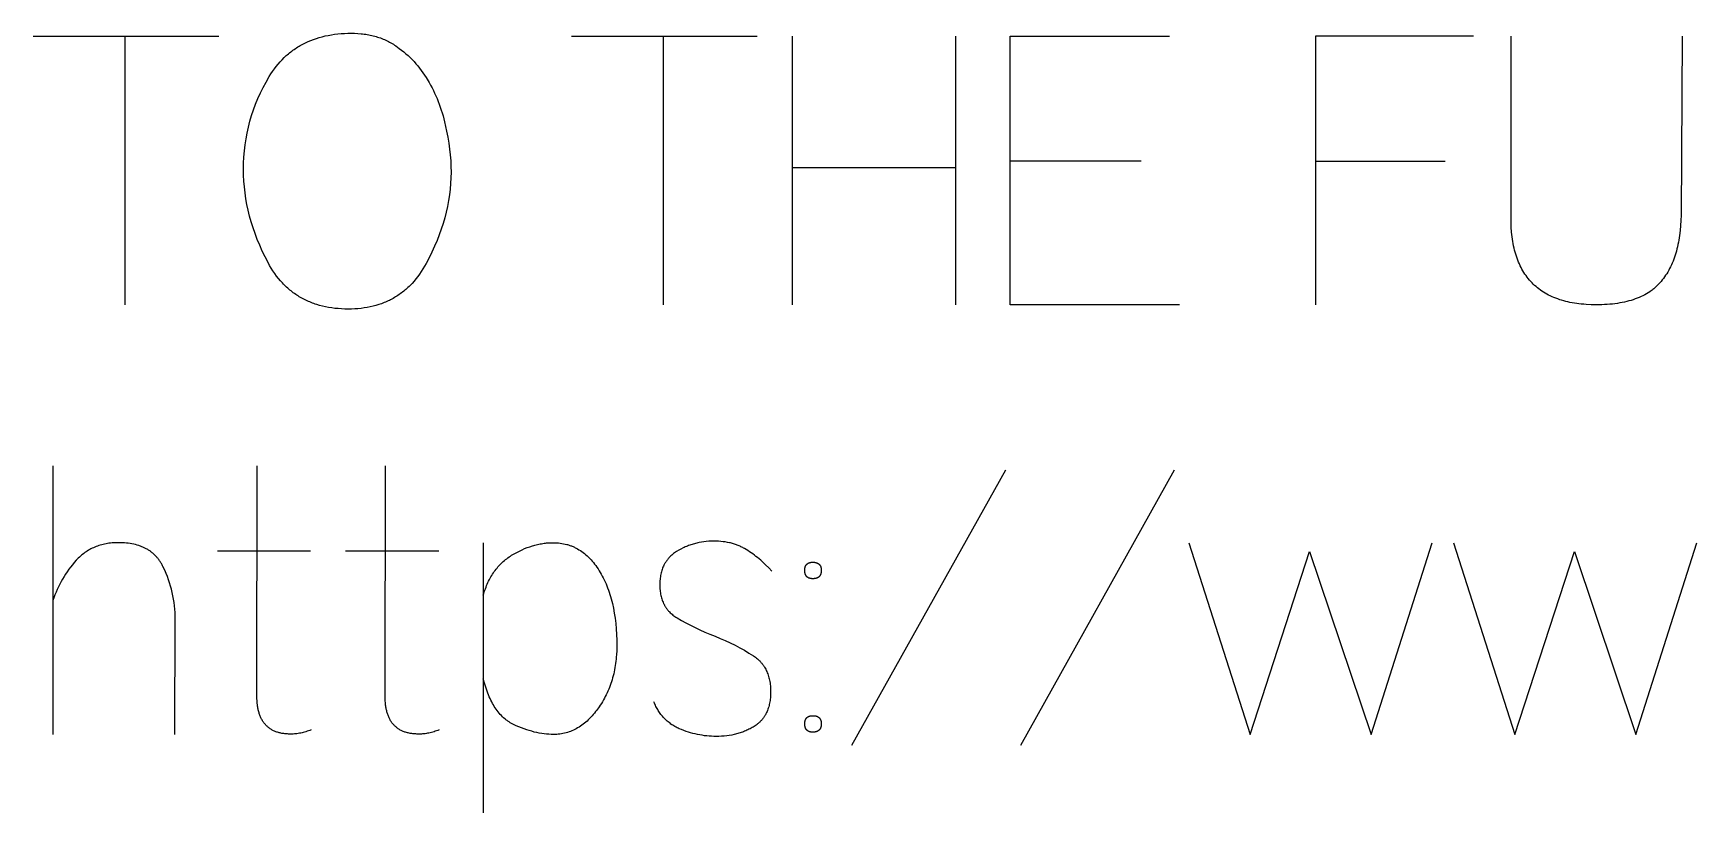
# Model space of a CAD drawing. Header units: millimetres. Extents: x -1220 to 1220, y -1930 to 4220.
# Drawn here: x -865.9 to -407.5, y 2939.5 to 3154.3 of the extents above; entities that cross this region are included whole.
import ezdxf

# ---------------------------------------------------------------- set-up
doc = ezdxf.new("R2010")
doc.units = ezdxf.units.MM
doc.layers.add('TC', color=220, linetype='CONTINUOUS', true_color=0xff00bb)

msp = doc.modelspace()

# ---------------------------------------------------------------- linework, layer by layer
at = {"layer": 'TC'}
for points in [[(-778.27, 3154.28), (-777.35, 3154.27), (-776.45, 3154.22), (-775.57, 3154.15), (-775.14, 3154.11), (-774.71, 3154.05), (-774.28, 3153.99), (-773.86, 3153.92), (-773.44, 3153.85), (-773.03, 3153.76), (-772.62, 3153.67), (-772.22, 3153.57), (-771.82, 3153.47), (-771.42, 3153.36), (-771.03, 3153.24), (-770.65, 3153.11), (-770.26, 3152.98), (-769.89, 3152.84), (-769.51, 3152.69), (-769.14, 3152.53), (-768.78, 3152.37), (-768.42, 3152.2), (-768.06, 3152.02), (-767.71, 3151.84), (-767.36, 3151.65), (-767.02, 3151.45), (-766.68, 3151.24), (-766.34, 3151.03), (-766.01, 3150.81), (-765.05, 3150.13), (-764.42, 3149.65), (-763.81, 3149.16), (-763.22, 3148.66), (-762.64, 3148.14), (-762.07, 3147.6), (-761.52, 3147.05), (-760.98, 3146.49), (-760.46, 3145.9), (-759.96, 3145.31), (-759.47, 3144.69), (-758.99, 3144.06), (-758.53, 3143.42), (-758.08, 3142.75), (-757.65, 3142.08), (-756.82, 3140.68), (-756.42, 3139.97), (-756.03, 3139.24), (-755.66, 3138.51), (-755.3, 3137.77), (-754.96, 3137.02), (-754.64, 3136.26), (-754.32, 3135.49), (-754.03, 3134.71), (-753.75, 3133.93), (-753.48, 3133.13), (-753.23, 3132.33), (-752.99, 3131.51), (-752.77, 3130.69), (-752.56, 3129.86), (-752, 3127.33), (-751.67, 3125.67), (-751.4, 3124.02), (-751.18, 3122.38), (-751.01, 3120.77), (-750.88, 3119.17), (-750.81, 3117.58), (-750.78, 3116.01), (-750.81, 3114.44), (-750.89, 3112.87), (-751.02, 3111.3), (-751.21, 3109.72), (-751.45, 3108.15), (-751.75, 3106.58), (-752.1, 3105.01), (-752.5, 3103.43), (-752.96, 3101.86), (-753.47, 3100.29), (-754.03, 3098.72), (-754.65, 3097.14), (-755.32, 3095.57), (-756.04, 3094), (-756.82, 3092.43), (-757.65, 3090.85), (-758.08, 3090.08), (-758.53, 3089.33), (-758.99, 3088.61), (-759.47, 3087.91), (-759.96, 3087.23), (-760.47, 3086.58), (-760.99, 3085.95), (-761.53, 3085.35), (-761.81, 3085.06), (-762.09, 3084.77), (-762.37, 3084.49), (-762.66, 3084.22), (-762.95, 3083.95), (-763.24, 3083.69), (-763.54, 3083.44), (-763.84, 3083.19), (-764.15, 3082.95), (-764.46, 3082.71), (-764.77, 3082.48), (-765.09, 3082.25), (-765.41, 3082.04), (-765.74, 3081.82), (-766.07, 3081.62), (-766.4, 3081.42), (-766.74, 3081.23), (-767.08, 3081.04), (-767.43, 3080.86), (-767.77, 3080.68), (-768.13, 3080.51), (-768.48, 3080.35), (-768.84, 3080.19), (-769.21, 3080.04), (-769.58, 3079.9), (-769.95, 3079.76), (-770.32, 3079.63), (-770.7, 3079.5), (-771.48, 3079.27), (-772.26, 3079.06), (-773.06, 3078.88), (-773.88, 3078.72), (-774.72, 3078.58), (-775.56, 3078.47), (-776.43, 3078.38), (-777.31, 3078.32), (-778.2, 3078.29), (-779.11, 3078.27), (-780.06, 3078.29), (-780.98, 3078.32), (-781.89, 3078.39), (-782.79, 3078.47), (-783.67, 3078.59), (-784.53, 3078.72), (-785.37, 3078.89), (-786.2, 3079.07), (-787.02, 3079.29), (-787.81, 3079.52), (-788.2, 3079.65), (-788.59, 3079.79), (-788.98, 3079.93), (-789.36, 3080.07), (-789.73, 3080.23), (-790.1, 3080.39), (-790.47, 3080.55), (-790.84, 3080.72), (-791.19, 3080.9), (-791.55, 3081.08), (-791.9, 3081.28), (-792.25, 3081.47), (-792.59, 3081.67), (-792.93, 3081.88), (-793.27, 3082.1), (-793.6, 3082.32), (-793.92, 3082.55), (-794.25, 3082.78), (-794.57, 3083.02), (-794.88, 3083.27), (-795.19, 3083.52), (-795.5, 3083.78), (-795.8, 3084.05), (-796.1, 3084.32), (-796.39, 3084.6), (-796.68, 3084.88), (-796.97, 3085.17), (-797.25, 3085.47), (-797.53, 3085.77), (-797.8, 3086.08), (-798.34, 3086.72), (-798.86, 3087.38), (-799.36, 3088.07), (-799.85, 3088.78), (-800.32, 3089.52), (-800.77, 3090.28), (-801.21, 3091.07), (-802.03, 3092.66), (-802.79, 3094.27), (-803.51, 3095.87), (-804.17, 3097.47), (-804.78, 3099.07), (-805.33, 3100.67), (-805.83, 3102.28), (-806.28, 3103.88), (-806.68, 3105.49), (-807.02, 3107.1), (-807.31, 3108.7), (-807.55, 3110.31), (-807.74, 3111.92), (-807.87, 3113.53), (-807.95, 3115.14), (-807.97, 3116.75), (-807.95, 3118.46), (-807.86, 3120.16), (-807.72, 3121.84), (-807.53, 3123.51), (-807.28, 3125.16), (-806.98, 3126.79), (-806.62, 3128.41), (-806.2, 3130.02), (-805.73, 3131.61), (-805.21, 3133.19), (-804.63, 3134.75), (-803.99, 3136.3), (-803.3, 3137.83), (-802.55, 3139.35), (-801.75, 3140.85), (-800.89, 3142.34), (-800.43, 3143.07), (-799.96, 3143.78), (-799.47, 3144.47), (-798.97, 3145.14), (-798.44, 3145.78), (-797.91, 3146.4), (-797.35, 3146.99), (-796.78, 3147.56), (-796.49, 3147.84), (-796.2, 3148.11), (-795.9, 3148.38), (-795.59, 3148.64), (-795.29, 3148.89), (-794.97, 3149.14), (-794.66, 3149.38), (-794.34, 3149.62), (-794.02, 3149.85), (-793.69, 3150.07), (-793.36, 3150.29), (-793.02, 3150.5), (-792.68, 3150.71), (-792.34, 3150.91), (-791.99, 3151.11), (-791.64, 3151.3), (-791.29, 3151.48), (-790.93, 3151.66), (-790.19, 3152), (-789.45, 3152.31), (-788.68, 3152.6), (-787.9, 3152.87), (-787.11, 3153.12), (-786.3, 3153.34), (-785.47, 3153.54), (-784.63, 3153.71), (-783.77, 3153.86), (-782.89, 3153.99), (-782, 3154.1), (-781.09, 3154.18), (-780.17, 3154.24), (-779.22, 3154.27)], [(-651.09, 3008.5), (-650.95, 3008.5), (-650.81, 3008.49), (-650.68, 3008.48), (-650.61, 3008.48), (-650.55, 3008.47), (-650.49, 3008.46), (-650.42, 3008.45), (-650.36, 3008.44), (-650.3, 3008.42), (-650.25, 3008.41), (-650.19, 3008.4), (-650.13, 3008.38), (-650.08, 3008.36), (-650.02, 3008.35), (-649.97, 3008.33), (-649.92, 3008.31), (-649.87, 3008.29), (-649.82, 3008.26), (-649.77, 3008.24), (-649.72, 3008.22), (-649.68, 3008.19), (-649.63, 3008.16), (-649.59, 3008.14), (-649.55, 3008.11), (-649.5, 3008.08), (-649.46, 3008.05), (-649.42, 3008.01), (-649.39, 3007.98), (-649.35, 3007.95), (-649.31, 3007.91), (-649.28, 3007.88), (-649.25, 3007.84), (-649.21, 3007.8), (-649.18, 3007.76), (-649.15, 3007.72), (-649.12, 3007.68), (-649.1, 3007.64), (-649.07, 3007.59), (-649.04, 3007.55), (-649.02, 3007.5), (-649, 3007.45), (-648.97, 3007.41), (-648.95, 3007.36), (-648.93, 3007.31), (-648.91, 3007.25), (-648.9, 3007.2), (-648.88, 3007.15), (-648.86, 3007.09), (-648.85, 3007.04), (-648.84, 3006.98), (-648.82, 3006.92), (-648.81, 3006.86), (-648.8, 3006.8), (-648.8, 3006.74), (-648.79, 3006.68), (-648.78, 3006.62), (-648.78, 3006.55), (-648.77, 3006.49), (-648.77, 3006.42), (-648.77, 3006.28), (-648.77, 3006.14), (-648.78, 3006), (-648.78, 3005.93), (-648.79, 3005.87), (-648.8, 3005.8), (-648.8, 3005.74), (-648.81, 3005.67), (-648.82, 3005.61), (-648.84, 3005.55), (-648.85, 3005.49), (-648.86, 3005.43), (-648.88, 3005.38), (-648.9, 3005.32), (-648.91, 3005.27), (-648.93, 3005.21), (-648.95, 3005.16), (-648.97, 3005.11), (-649, 3005.06), (-649.02, 3005.01), (-649.04, 3004.96), (-649.07, 3004.91), (-649.1, 3004.87), (-649.12, 3004.82), (-649.15, 3004.78), (-649.18, 3004.73), (-649.21, 3004.69), (-649.25, 3004.65), (-649.28, 3004.61), (-649.31, 3004.58), (-649.35, 3004.54), (-649.39, 3004.5), (-649.42, 3004.47), (-649.46, 3004.43), (-649.5, 3004.4), (-649.55, 3004.37), (-649.59, 3004.34), (-649.63, 3004.31), (-649.68, 3004.28), (-649.72, 3004.26), (-649.77, 3004.23), (-649.82, 3004.21), (-649.87, 3004.18), (-649.92, 3004.16), (-649.97, 3004.14), (-650.02, 3004.12), (-650.08, 3004.1), (-650.13, 3004.08), (-650.19, 3004.07), (-650.25, 3004.05), (-650.3, 3004.04), (-650.36, 3004.03), (-650.42, 3004.01), (-650.49, 3004), (-650.55, 3003.99), (-650.61, 3003.98), (-650.68, 3003.98), (-650.74, 3003.97), (-650.81, 3003.97), (-650.95, 3003.96), (-651.09, 3003.96), (-651.23, 3003.96), (-651.3, 3003.96), (-651.36, 3003.97), (-651.43, 3003.97), (-651.49, 3003.98), (-651.55, 3003.98), (-651.61, 3003.99), (-651.67, 3004), (-651.73, 3004.01), (-651.79, 3004.03), (-651.85, 3004.04), (-651.9, 3004.05), (-651.96, 3004.07), (-652.01, 3004.08), (-652.07, 3004.1), (-652.12, 3004.12), (-652.17, 3004.14), (-652.22, 3004.16), (-652.26, 3004.18), (-652.31, 3004.21), (-652.36, 3004.23), (-652.4, 3004.26), (-652.45, 3004.28), (-652.49, 3004.31), (-652.53, 3004.34), (-652.57, 3004.37), (-652.61, 3004.4), (-652.65, 3004.43), (-652.69, 3004.47), (-652.72, 3004.5), (-652.76, 3004.54), (-652.79, 3004.58), (-652.83, 3004.61), (-652.86, 3004.65), (-652.89, 3004.69), (-652.92, 3004.73), (-652.95, 3004.78), (-652.98, 3004.82), (-653, 3004.87), (-653.03, 3004.91), (-653.05, 3004.96), (-653.07, 3005.01), (-653.1, 3005.06), (-653.12, 3005.11), (-653.14, 3005.16), (-653.16, 3005.21), (-653.18, 3005.27), (-653.19, 3005.32), (-653.21, 3005.38), (-653.22, 3005.43), (-653.24, 3005.49), (-653.25, 3005.55), (-653.26, 3005.61), (-653.27, 3005.67), (-653.28, 3005.74), (-653.29, 3005.8), (-653.29, 3005.87), (-653.31, 3006), (-653.31, 3006.14), (-653.31, 3006.28), (-653.31, 3006.42), (-653.31, 3006.55), (-653.3, 3006.62), (-653.29, 3006.68), (-653.29, 3006.74), (-653.28, 3006.8), (-653.27, 3006.86), (-653.26, 3006.92), (-653.25, 3006.98), (-653.24, 3007.04), (-653.22, 3007.09), (-653.21, 3007.15), (-653.19, 3007.2), (-653.18, 3007.25), (-653.16, 3007.31), (-653.14, 3007.36), (-653.12, 3007.41), (-653.1, 3007.45), (-653.07, 3007.5), (-653.05, 3007.55), (-653.03, 3007.59), (-653, 3007.64), (-652.98, 3007.68), (-652.95, 3007.72), (-652.92, 3007.76), (-652.89, 3007.8), (-652.86, 3007.84), (-652.83, 3007.88), (-652.79, 3007.91), (-652.76, 3007.95), (-652.72, 3007.98), (-652.69, 3008.01), (-652.65, 3008.05), (-652.61, 3008.08), (-652.57, 3008.11), (-652.53, 3008.14), (-652.49, 3008.16), (-652.45, 3008.19), (-652.4, 3008.22), (-652.36, 3008.24), (-652.31, 3008.26), (-652.26, 3008.29), (-652.22, 3008.31), (-652.17, 3008.33), (-652.12, 3008.35), (-652.07, 3008.36), (-652.01, 3008.38), (-651.96, 3008.4), (-651.9, 3008.41), (-651.85, 3008.42), (-651.79, 3008.44), (-651.73, 3008.45), (-651.67, 3008.46), (-651.61, 3008.47), (-651.55, 3008.48), (-651.49, 3008.48), (-651.43, 3008.49), (-651.36, 3008.49), (-651.23, 3008.5)], [(-651.09, 2966.22), (-650.95, 2966.21), (-650.81, 2966.21), (-650.68, 2966.2), (-650.61, 2966.19), (-650.55, 2966.18), (-650.49, 2966.17), (-650.42, 2966.16), (-650.36, 2966.15), (-650.3, 2966.14), (-650.25, 2966.13), (-650.19, 2966.11), (-650.13, 2966.1), (-650.08, 2966.08), (-650.02, 2966.06), (-649.97, 2966.04), (-649.92, 2966.02), (-649.87, 2966), (-649.82, 2965.98), (-649.77, 2965.95), (-649.72, 2965.93), (-649.68, 2965.9), (-649.63, 2965.88), (-649.59, 2965.85), (-649.55, 2965.82), (-649.5, 2965.79), (-649.46, 2965.76), (-649.42, 2965.73), (-649.39, 2965.7), (-649.35, 2965.66), (-649.31, 2965.63), (-649.28, 2965.59), (-649.25, 2965.55), (-649.21, 2965.51), (-649.18, 2965.47), (-649.15, 2965.43), (-649.12, 2965.39), (-649.1, 2965.35), (-649.07, 2965.31), (-649.04, 2965.26), (-649.02, 2965.21), (-649, 2965.17), (-648.97, 2965.12), (-648.95, 2965.07), (-648.93, 2965.02), (-648.91, 2964.97), (-648.9, 2964.92), (-648.88, 2964.86), (-648.86, 2964.81), (-648.85, 2964.75), (-648.84, 2964.69), (-648.82, 2964.64), (-648.81, 2964.58), (-648.8, 2964.52), (-648.8, 2964.46), (-648.79, 2964.39), (-648.78, 2964.33), (-648.78, 2964.27), (-648.77, 2964.2), (-648.77, 2964.13), (-648.77, 2964), (-648.77, 2963.85), (-648.78, 2963.72), (-648.78, 2963.65), (-648.79, 2963.58), (-648.8, 2963.52), (-648.8, 2963.45), (-648.81, 2963.39), (-648.82, 2963.33), (-648.84, 2963.27), (-648.85, 2963.21), (-648.86, 2963.15), (-648.88, 2963.09), (-648.9, 2963.03), (-648.91, 2962.98), (-648.93, 2962.93), (-648.95, 2962.87), (-648.97, 2962.82), (-649, 2962.77), (-649.02, 2962.72), (-649.04, 2962.67), (-649.07, 2962.63), (-649.1, 2962.58), (-649.12, 2962.53), (-649.15, 2962.49), (-649.18, 2962.45), (-649.21, 2962.41), (-649.25, 2962.37), (-649.28, 2962.33), (-649.31, 2962.29), (-649.35, 2962.25), (-649.39, 2962.22), (-649.42, 2962.18), (-649.46, 2962.15), (-649.5, 2962.12), (-649.55, 2962.09), (-649.59, 2962.06), (-649.63, 2962.03), (-649.68, 2962), (-649.72, 2961.97), (-649.77, 2961.95), (-649.82, 2961.92), (-649.87, 2961.9), (-649.92, 2961.88), (-649.97, 2961.86), (-650.02, 2961.84), (-650.08, 2961.82), (-650.13, 2961.8), (-650.19, 2961.78), (-650.25, 2961.77), (-650.3, 2961.75), (-650.36, 2961.74), (-650.42, 2961.73), (-650.49, 2961.72), (-650.55, 2961.71), (-650.61, 2961.7), (-650.68, 2961.69), (-650.74, 2961.69), (-650.81, 2961.68), (-650.95, 2961.67), (-651.09, 2961.67), (-651.23, 2961.67), (-651.3, 2961.68), (-651.36, 2961.68), (-651.43, 2961.69), (-651.49, 2961.69), (-651.55, 2961.7), (-651.61, 2961.71), (-651.67, 2961.72), (-651.73, 2961.73), (-651.79, 2961.74), (-651.85, 2961.75), (-651.9, 2961.77), (-651.96, 2961.78), (-652.01, 2961.8), (-652.07, 2961.82), (-652.12, 2961.84), (-652.17, 2961.86), (-652.22, 2961.88), (-652.26, 2961.9), (-652.31, 2961.92), (-652.36, 2961.95), (-652.4, 2961.97), (-652.45, 2962), (-652.49, 2962.03), (-652.53, 2962.06), (-652.57, 2962.09), (-652.61, 2962.12), (-652.65, 2962.15), (-652.69, 2962.18), (-652.72, 2962.22), (-652.76, 2962.25), (-652.79, 2962.29), (-652.83, 2962.33), (-652.86, 2962.37), (-652.89, 2962.41), (-652.92, 2962.45), (-652.95, 2962.49), (-652.98, 2962.53), (-653, 2962.58), (-653.03, 2962.63), (-653.05, 2962.67), (-653.07, 2962.72), (-653.1, 2962.77), (-653.12, 2962.82), (-653.14, 2962.87), (-653.16, 2962.93), (-653.18, 2962.98), (-653.19, 2963.03), (-653.21, 2963.09), (-653.22, 2963.15), (-653.24, 2963.21), (-653.25, 2963.27), (-653.26, 2963.33), (-653.27, 2963.39), (-653.28, 2963.45), (-653.29, 2963.52), (-653.29, 2963.58), (-653.31, 2963.72), (-653.31, 2963.85), (-653.31, 2964), (-653.31, 2964.13), (-653.31, 2964.27), (-653.3, 2964.33), (-653.29, 2964.39), (-653.29, 2964.46), (-653.28, 2964.52), (-653.27, 2964.58), (-653.26, 2964.64), (-653.25, 2964.69), (-653.24, 2964.75), (-653.22, 2964.81), (-653.21, 2964.86), (-653.19, 2964.92), (-653.18, 2964.97), (-653.16, 2965.02), (-653.14, 2965.07), (-653.12, 2965.12), (-653.1, 2965.17), (-653.07, 2965.21), (-653.05, 2965.26), (-653.03, 2965.31), (-653, 2965.35), (-652.98, 2965.39), (-652.95, 2965.43), (-652.92, 2965.47), (-652.89, 2965.51), (-652.86, 2965.55), (-652.83, 2965.59), (-652.79, 2965.63), (-652.76, 2965.66), (-652.72, 2965.7), (-652.69, 2965.73), (-652.65, 2965.76), (-652.61, 2965.79), (-652.57, 2965.82), (-652.53, 2965.85), (-652.49, 2965.88), (-652.45, 2965.9), (-652.4, 2965.93), (-652.36, 2965.95), (-652.31, 2965.98), (-652.26, 2966), (-652.22, 2966.02), (-652.17, 2966.04), (-652.12, 2966.06), (-652.07, 2966.08), (-652.01, 2966.1), (-651.96, 2966.11), (-651.9, 2966.13), (-651.85, 2966.14), (-651.79, 2966.15), (-651.73, 2966.16), (-651.67, 2966.17), (-651.61, 2966.18), (-651.55, 2966.19), (-651.49, 2966.2), (-651.43, 2966.2), (-651.36, 2966.21), (-651.23, 2966.21)]]:
    msp.add_lwpolyline(points, close=True, dxfattribs=at)
for points in [[(-865.91, 3153.44), (-814.74, 3153.44)], [(-840.64, 3153.44), (-840.64, 3079.44)], [(-717.59, 3153.44), (-666.42, 3153.44)], [(-692.32, 3153.44), (-692.32, 3079.44)], [(-656.8, 3153.44), (-656.8, 3079.44)], [(-611.66, 3079.44), (-611.66, 3153.44)], [(-550.03, 3079.44), (-596.76, 3079.44), (-596.76, 3153.44), (-552.78, 3153.44)], [(-469.05, 3153.44), (-512.61, 3153.44), (-512.61, 3079.44)], [(-411.55, 3153.44), (-411.86, 3104.17), (-411.9, 3102.72), (-411.97, 3101.3), (-412.09, 3099.92), (-412.25, 3098.59), (-412.34, 3097.94), (-412.44, 3097.3), (-412.56, 3096.67), (-412.69, 3096.05), (-412.82, 3095.44), (-412.97, 3094.85), (-413.12, 3094.26), (-413.29, 3093.68), (-413.47, 3093.12), (-413.65, 3092.56), (-413.85, 3092.01), (-414.06, 3091.48), (-414.28, 3090.96), (-414.51, 3090.44), (-414.75, 3089.94), (-414.99, 3089.45), (-415.25, 3088.96), (-415.52, 3088.49), (-415.8, 3088.03), (-416.09, 3087.58), (-416.4, 3087.14), (-416.71, 3086.71), (-417.03, 3086.29), (-417.36, 3085.89), (-417.7, 3085.49), (-417.87, 3085.3), (-418.05, 3085.1), (-418.23, 3084.92), (-418.41, 3084.73), (-418.6, 3084.55), (-418.8, 3084.37), (-418.99, 3084.2), (-419.19, 3084.03), (-419.39, 3083.86), (-419.6, 3083.69), (-419.81, 3083.53), (-420.02, 3083.37), (-420.46, 3083.06), (-420.91, 3082.77), (-421.38, 3082.48), (-421.86, 3082.21), (-422.35, 3081.96), (-422.86, 3081.71), (-423.38, 3081.48), (-423.92, 3081.26), (-424.47, 3081.05), (-425.03, 3080.85), (-425.61, 3080.67), (-426.21, 3080.5), (-426.82, 3080.34), (-427.44, 3080.2), (-428.08, 3080.07), (-428.73, 3079.95), (-429.39, 3079.84), (-430.07, 3079.75), (-430.76, 3079.66), (-431.47, 3079.59), (-432.19, 3079.54), (-432.93, 3079.49), (-433.68, 3079.46), (-435.23, 3079.44), (-436.64, 3079.46), (-438.01, 3079.53), (-438.67, 3079.58), (-439.33, 3079.64), (-439.98, 3079.71), (-440.61, 3079.79), (-441.23, 3079.89), (-441.85, 3079.99), (-442.45, 3080.11), (-443.04, 3080.24), (-443.62, 3080.38), (-444.19, 3080.53), (-444.75, 3080.69), (-445.29, 3080.86), (-445.83, 3081.05), (-446.36, 3081.24), (-446.87, 3081.45), (-447.37, 3081.67), (-447.87, 3081.9), (-448.35, 3082.14), (-448.82, 3082.39), (-449.28, 3082.65), (-449.73, 3082.92), (-450.17, 3083.21), (-450.59, 3083.5), (-451.01, 3083.81), (-451.41, 3084.13), (-451.81, 3084.45), (-452.19, 3084.79), (-452.56, 3085.15), (-452.92, 3085.51), (-453.27, 3085.88), (-453.61, 3086.27), (-453.94, 3086.66), (-454.26, 3087.07), (-454.57, 3087.49), (-454.86, 3087.92), (-455.15, 3088.36), (-455.42, 3088.81), (-455.68, 3089.27), (-455.93, 3089.74), (-456.17, 3090.23), (-456.4, 3090.73), (-456.62, 3091.23), (-456.83, 3091.75), (-457.03, 3092.28), (-457.22, 3092.82), (-457.39, 3093.37), (-457.55, 3093.94), (-457.71, 3094.51), (-457.85, 3095.1), (-457.98, 3095.69), (-458.1, 3096.3), (-458.21, 3096.92), (-458.31, 3097.55), (-458.4, 3098.19), (-458.47, 3098.84), (-458.54, 3099.51), (-458.64, 3100.87), (-458.69, 3102.27), (-458.69, 3153.44)], [(-611.66, 3117.18), (-656.8, 3117.18)], [(-560.6, 3119.08), (-596.76, 3119.08)], [(-476.88, 3118.97), (-512.61, 3118.97)], [(-860.51, 3035.04), (-860.51, 2961.04)], [(-789.37, 2962.31), (-789.72, 2962.16), (-790.08, 2962.03), (-790.43, 2961.91), (-790.79, 2961.8), (-791.14, 2961.69), (-791.49, 2961.6), (-791.85, 2961.51), (-792.2, 2961.43), (-792.55, 2961.37), (-792.89, 2961.31), (-793.24, 2961.26), (-793.59, 2961.22), (-793.94, 2961.18), (-794.28, 2961.16), (-794.63, 2961.15), (-794.97, 2961.14), (-795.26, 2961.15), (-795.54, 2961.15), (-795.82, 2961.17), (-796.1, 2961.18), (-796.37, 2961.21), (-796.63, 2961.23), (-796.89, 2961.27), (-797.15, 2961.31), (-797.4, 2961.35), (-797.65, 2961.4), (-797.89, 2961.45), (-798.13, 2961.51), (-798.37, 2961.57), (-798.6, 2961.64), (-798.82, 2961.72), (-799.04, 2961.8), (-799.26, 2961.88), (-799.47, 2961.97), (-799.67, 2962.07), (-799.88, 2962.16), (-800.07, 2962.27), (-800.27, 2962.38), (-800.46, 2962.49), (-800.64, 2962.61), (-800.82, 2962.74), (-800.99, 2962.87), (-801.16, 2963.01), (-801.33, 2963.15), (-801.49, 2963.29), (-801.65, 2963.44), (-801.8, 2963.6), (-801.95, 2963.76), (-802.09, 2963.93), (-802.23, 2964.1), (-802.36, 2964.27), (-802.49, 2964.45), (-802.62, 2964.64), (-802.74, 2964.83), (-802.85, 2965.03), (-802.97, 2965.23), (-803.07, 2965.44), (-803.17, 2965.65), (-803.27, 2965.87), (-803.37, 2966.09), (-803.45, 2966.32), (-803.54, 2966.55), (-803.62, 2966.79), (-803.69, 2967.03), (-803.76, 2967.28), (-803.83, 2967.53), (-803.89, 2967.79), (-803.95, 2968.05), (-804, 2968.32), (-804.05, 2968.59), (-804.09, 2968.87), (-804.13, 2969.16), (-804.19, 2969.74), (-804.24, 2970.34), (-804.26, 2970.96), (-804.27, 2971.61), (-804.17, 3035.04)], [(-754.06, 2962.31), (-754.42, 2962.16), (-754.77, 2962.03), (-755.13, 2961.91), (-755.48, 2961.8), (-755.83, 2961.69), (-756.19, 2961.6), (-756.54, 2961.51), (-756.89, 2961.43), (-757.24, 2961.37), (-757.59, 2961.31), (-757.93, 2961.26), (-758.28, 2961.22), (-758.63, 2961.18), (-758.97, 2961.16), (-759.32, 2961.15), (-759.66, 2961.14), (-759.95, 2961.15), (-760.23, 2961.15), (-760.51, 2961.17), (-760.79, 2961.18), (-761.06, 2961.21), (-761.32, 2961.23), (-761.59, 2961.27), (-761.84, 2961.31), (-762.09, 2961.35), (-762.34, 2961.4), (-762.59, 2961.45), (-762.82, 2961.51), (-763.06, 2961.57), (-763.29, 2961.64), (-763.51, 2961.72), (-763.73, 2961.8), (-763.95, 2961.88), (-764.16, 2961.97), (-764.37, 2962.07), (-764.57, 2962.16), (-764.77, 2962.27), (-764.96, 2962.38), (-765.15, 2962.49), (-765.33, 2962.61), (-765.51, 2962.74), (-765.69, 2962.87), (-765.86, 2963.01), (-766.02, 2963.15), (-766.18, 2963.29), (-766.34, 2963.44), (-766.49, 2963.6), (-766.64, 2963.76), (-766.78, 2963.93), (-766.92, 2964.1), (-767.06, 2964.27), (-767.18, 2964.45), (-767.31, 2964.64), (-767.43, 2964.83), (-767.55, 2965.03), (-767.66, 2965.23), (-767.76, 2965.44), (-767.87, 2965.65), (-767.96, 2965.87), (-768.06, 2966.09), (-768.15, 2966.32), (-768.23, 2966.55), (-768.31, 2966.79), (-768.38, 2967.03), (-768.45, 2967.28), (-768.52, 2967.53), (-768.58, 2967.79), (-768.64, 2968.05), (-768.69, 2968.32), (-768.74, 2968.59), (-768.78, 2968.87), (-768.82, 2969.16), (-768.88, 2969.74), (-768.93, 2970.34), (-768.96, 2970.96), (-768.97, 2971.61), (-768.86, 3035.04)], [(-598.03, 3033.87), (-640.42, 2957.97)], [(-551.51, 3033.87), (-593.9, 2957.97)], [(-826.9, 2961.04), (-826.79, 2992.75), (-826.8, 2993.7), (-826.84, 2994.64), (-826.91, 2995.58), (-827, 2996.5), (-827.11, 2997.43), (-827.25, 2998.34), (-827.42, 2999.25), (-827.61, 3000.15), (-827.83, 3001.05), (-828.07, 3001.94), (-828.34, 3002.82), (-828.63, 3003.69), (-828.95, 3004.56), (-829.3, 3005.42), (-829.67, 3006.28), (-830.17, 3007.34), (-830.27, 3007.54), (-830.38, 3007.75), (-830.49, 3007.95), (-830.6, 3008.14), (-830.72, 3008.34), (-830.83, 3008.53), (-830.96, 3008.71), (-831.08, 3008.9), (-831.21, 3009.08), (-831.34, 3009.25), (-831.47, 3009.43), (-831.61, 3009.6), (-831.74, 3009.76), (-831.89, 3009.93), (-832.03, 3010.09), (-832.18, 3010.25), (-832.33, 3010.4), (-832.48, 3010.55), (-832.64, 3010.7), (-832.8, 3010.84), (-832.96, 3010.98), (-833.13, 3011.12), (-833.29, 3011.25), (-833.47, 3011.38), (-833.64, 3011.51), (-833.82, 3011.63), (-834, 3011.75), (-834.18, 3011.87), (-834.37, 3011.98), (-834.55, 3012.1), (-834.75, 3012.2), (-834.94, 3012.31), (-835.14, 3012.41), (-835.34, 3012.5), (-835.54, 3012.6), (-835.75, 3012.69), (-835.96, 3012.78), (-836.17, 3012.86), (-836.39, 3012.94), (-836.6, 3013.02), (-836.83, 3013.09), (-837.28, 3013.23), (-837.74, 3013.36), (-838.21, 3013.47), (-838.7, 3013.57), (-839.2, 3013.66), (-839.71, 3013.73), (-840.23, 3013.79), (-840.77, 3013.83), (-841.31, 3013.87), (-841.87, 3013.89), (-842.44, 3013.89), (-842.88, 3013.89), (-843.32, 3013.88), (-843.76, 3013.85), (-844.19, 3013.82), (-844.62, 3013.78), (-845.04, 3013.72), (-845.45, 3013.66), (-845.86, 3013.59), (-846.26, 3013.51), (-846.66, 3013.42), (-847.05, 3013.32), (-847.44, 3013.21), (-847.82, 3013.09), (-848.2, 3012.96), (-848.57, 3012.83), (-848.94, 3012.68), (-849.3, 3012.52), (-849.65, 3012.36), (-850, 3012.18), (-850.35, 3011.99), (-850.69, 3011.8), (-851.02, 3011.6), (-851.35, 3011.38), (-851.67, 3011.16), (-851.99, 3010.93), (-852.3, 3010.68), (-852.61, 3010.43), (-852.91, 3010.17), (-853.21, 3009.9), (-853.5, 3009.62), (-853.79, 3009.33), (-854.07, 3009.03), (-854.6, 3008.43), (-855.11, 3007.82), (-855.61, 3007.19), (-856.09, 3006.55), (-856.56, 3005.9), (-857, 3005.24), (-857.43, 3004.57), (-857.84, 3003.88), (-858.24, 3003.18), (-858.62, 3002.47), (-858.98, 3001.74), (-859.32, 3001), (-859.64, 3000.25), (-859.95, 2999.49), (-860.24, 2998.72), (-860.51, 2997.93)], [(-789.47, 3011.57), (-815.16, 3011.57)], [(-754.17, 3011.57), (-779.85, 3011.57)], [(-741.9, 3013.89), (-741.9, 2939.47)], [(-741.9, 2999.41), (-741.77, 2999.88), (-741.62, 3000.33), (-741.47, 3000.78), (-741.32, 3001.22), (-741.15, 3001.66), (-740.98, 3002.08), (-740.81, 3002.5), (-740.62, 3002.91), (-740.43, 3003.32), (-740.23, 3003.71), (-740.02, 3004.1), (-739.81, 3004.48), (-739.59, 3004.85), (-739.36, 3005.21), (-739.13, 3005.57), (-738.89, 3005.91), (-738.64, 3006.25), (-738.39, 3006.58), (-738.12, 3006.91), (-737.86, 3007.22), (-737.58, 3007.53), (-737.3, 3007.83), (-737.01, 3008.13), (-736.71, 3008.41), (-736.41, 3008.69), (-736.09, 3008.96), (-735.78, 3009.22), (-735.45, 3009.47), (-735.12, 3009.72), (-734.78, 3009.95), (-734.43, 3010.18), (-734.08, 3010.41), (-733.37, 3010.83), (-732.65, 3011.22), (-731.94, 3011.59), (-731.23, 3011.93), (-730.51, 3012.25), (-729.8, 3012.53), (-729.08, 3012.79), (-728.37, 3013.02), (-728.01, 3013.13), (-727.66, 3013.23), (-727.3, 3013.32), (-726.94, 3013.4), (-726.59, 3013.48), (-726.23, 3013.55), (-725.87, 3013.62), (-725.52, 3013.68), (-725.16, 3013.73), (-724.8, 3013.77), (-724.45, 3013.81), (-724.09, 3013.84), (-723.73, 3013.86), (-723.38, 3013.88), (-723.02, 3013.89), (-722.66, 3013.89), (-722.17, 3013.89), (-721.68, 3013.86), (-721.2, 3013.83), (-720.73, 3013.77), (-720.26, 3013.71), (-719.8, 3013.62), (-719.35, 3013.52), (-718.9, 3013.41), (-718.67, 3013.35), (-718.45, 3013.28), (-718.23, 3013.21), (-718.02, 3013.14), (-717.8, 3013.06), (-717.59, 3012.98), (-717.37, 3012.9), (-717.16, 3012.81), (-716.95, 3012.72), (-716.74, 3012.62), (-716.54, 3012.52), (-716.33, 3012.42), (-716.13, 3012.31), (-715.93, 3012.2), (-715.53, 3011.96), (-715.13, 3011.72), (-714.75, 3011.45), (-714.37, 3011.17), (-713.99, 3010.88), (-713.62, 3010.57), (-713.26, 3010.25), (-712.9, 3009.91), (-712.55, 3009.55), (-712.21, 3009.18), (-711.87, 3008.8), (-711.54, 3008.4), (-711.22, 3007.99), (-710.9, 3007.56), (-710.58, 3007.11), (-710.28, 3006.65), (-709.98, 3006.18), (-709.68, 3005.69), (-709.39, 3005.19), (-709.11, 3004.68), (-708.84, 3004.17), (-708.58, 3003.64), (-708.32, 3003.1), (-708.08, 3002.55), (-707.85, 3001.99), (-707.63, 3001.42), (-707.41, 3000.84), (-707.21, 3000.25), (-707.01, 2999.65), (-706.83, 2999.03), (-706.65, 2998.41), (-706.49, 2997.78), (-706.33, 2997.14), (-706.04, 2995.82), (-705.8, 2994.47), (-705.59, 2993.07), (-705.42, 2991.63), (-705.28, 2990.15), (-705.19, 2988.63), (-705.13, 2987.06), (-705.11, 2985.46), (-705.13, 2984.21), (-705.19, 2982.99), (-705.24, 2982.39), (-705.3, 2981.79), (-705.36, 2981.2), (-705.44, 2980.61), (-705.52, 2980.03), (-705.62, 2979.46), (-705.73, 2978.89), (-705.84, 2978.33), (-705.97, 2977.77), (-706.11, 2977.22), (-706.25, 2976.67), (-706.41, 2976.13), (-706.58, 2975.59), (-706.75, 2975.06), (-706.94, 2974.54), (-707.14, 2974.02), (-707.34, 2973.5), (-707.56, 2973), (-707.79, 2972.49), (-708.03, 2972), (-708.28, 2971.51), (-708.53, 2971.02), (-708.8, 2970.54), (-709.08, 2970.07), (-709.37, 2969.6), (-709.67, 2969.14), (-709.98, 2968.68), (-710.61, 2967.78), (-710.94, 2967.36), (-711.26, 2966.94), (-711.6, 2966.54), (-711.93, 2966.15), (-712.27, 2965.78), (-712.62, 2965.42), (-712.96, 2965.08), (-713.32, 2964.75), (-713.67, 2964.43), (-714.03, 2964.13), (-714.4, 2963.84), (-714.77, 2963.57), (-715.14, 2963.31), (-715.52, 2963.07), (-715.9, 2962.83), (-716.28, 2962.62), (-716.67, 2962.41), (-717.06, 2962.22), (-717.46, 2962.05), (-717.86, 2961.89), (-718.27, 2961.74), (-718.68, 2961.61), (-719.09, 2961.49), (-719.51, 2961.38), (-719.94, 2961.29), (-720.36, 2961.21), (-720.79, 2961.15), (-721.23, 2961.1), (-721.67, 2961.07), (-722.11, 2961.04), (-722.56, 2961.04), (-723.19, 2961.05), (-723.84, 2961.08), (-724.49, 2961.13), (-725.15, 2961.21), (-725.81, 2961.31), (-726.48, 2961.42), (-727.16, 2961.56), (-727.84, 2961.72), (-728.53, 2961.91), (-729.23, 2962.11), (-729.93, 2962.34), (-730.64, 2962.58), (-731.36, 2962.85), (-732.08, 2963.14), (-732.81, 2963.45), (-733.55, 2963.79), (-733.74, 2963.88), (-733.92, 2963.97), (-734.1, 2964.07), (-734.28, 2964.17), (-734.45, 2964.27), (-734.63, 2964.38), (-734.8, 2964.49), (-734.98, 2964.61), (-735.15, 2964.72), (-735.32, 2964.85), (-735.48, 2964.97), (-735.65, 2965.1), (-735.81, 2965.23), (-735.97, 2965.36), (-736.29, 2965.64), (-736.61, 2965.93), (-736.91, 2966.24), (-737.21, 2966.56), (-737.5, 2966.89), (-737.79, 2967.24), (-738.06, 2967.6), (-738.33, 2967.97), (-738.6, 2968.36), (-738.86, 2968.76), (-739.11, 2969.17), (-739.35, 2969.6), (-739.59, 2970.04), (-739.82, 2970.49), (-740.04, 2970.96), (-740.26, 2971.44), (-740.47, 2971.93), (-740.67, 2972.44), (-740.87, 2972.96), (-741.06, 2973.49), (-741.24, 2974.04), (-741.42, 2974.6), (-741.58, 2975.18), (-741.9, 2976.37)], [(-662.41, 3006.07), (-663.26, 3006.97), (-664.12, 3007.83), (-664.99, 3008.64), (-665.43, 3009.03), (-665.87, 3009.4), (-666.31, 3009.77), (-666.76, 3010.12), (-667.21, 3010.46), (-667.66, 3010.79), (-668.11, 3011.11), (-668.57, 3011.41), (-669.03, 3011.71), (-669.94, 3012.27), (-670.18, 3012.41), (-670.41, 3012.54), (-670.65, 3012.66), (-670.9, 3012.78), (-671.14, 3012.9), (-671.39, 3013.01), (-671.64, 3013.12), (-671.9, 3013.22), (-672.16, 3013.32), (-672.42, 3013.41), (-672.69, 3013.5), (-672.96, 3013.58), (-673.23, 3013.66), (-673.51, 3013.74), (-673.78, 3013.81), (-674.07, 3013.87), (-674.64, 3013.99), (-675.23, 3014.09), (-675.83, 3014.17), (-676.45, 3014.24), (-677.07, 3014.28), (-677.71, 3014.31), (-678.37, 3014.32), (-679.06, 3014.31), (-679.75, 3014.27), (-680.44, 3014.22), (-681.11, 3014.14), (-681.78, 3014.04), (-682.44, 3013.92), (-682.76, 3013.85), (-683.09, 3013.77), (-683.41, 3013.69), (-683.73, 3013.6), (-684.05, 3013.51), (-684.37, 3013.41), (-684.69, 3013.31), (-685, 3013.2), (-685.31, 3013.09), (-685.62, 3012.97), (-685.93, 3012.84), (-686.24, 3012.71), (-686.54, 3012.57), (-686.84, 3012.43), (-687.44, 3012.13), (-688.04, 3011.81), (-688.62, 3011.46), (-688.91, 3011.28), (-689.19, 3011.09), (-689.45, 3010.9), (-689.71, 3010.69), (-689.96, 3010.49), (-690.2, 3010.27), (-690.43, 3010.05), (-690.55, 3009.93), (-690.66, 3009.82), (-690.77, 3009.7), (-690.87, 3009.58), (-690.97, 3009.46), (-691.08, 3009.34), (-691.17, 3009.21), (-691.27, 3009.09), (-691.36, 3008.96), (-691.46, 3008.83), (-691.55, 3008.7), (-691.63, 3008.57), (-691.72, 3008.43), (-691.8, 3008.3), (-691.88, 3008.16), (-691.96, 3008.02), (-692.04, 3007.88), (-692.11, 3007.74), (-692.25, 3007.45), (-692.38, 3007.15), (-692.51, 3006.84), (-692.62, 3006.53), (-692.72, 3006.21), (-692.82, 3005.89), (-692.91, 3005.56), (-692.98, 3005.22), (-693.05, 3004.87), (-693.11, 3004.52), (-693.16, 3004.16), (-693.2, 3003.8), (-693.23, 3003.42), (-693.26, 3003.04), (-693.27, 3002.66), (-693.27, 3002.27), (-693.27, 3001.88), (-693.26, 3001.5), (-693.23, 3001.13), (-693.2, 3000.76), (-693.16, 3000.4), (-693.11, 3000.05), (-693.05, 2999.7), (-692.98, 2999.36), (-692.9, 2999.02), (-692.81, 2998.7), (-692.71, 2998.38), (-692.6, 2998.06), (-692.49, 2997.76), (-692.36, 2997.46), (-692.23, 2997.16), (-692.16, 2997.02), (-692.08, 2996.87), (-692.01, 2996.73), (-691.93, 2996.59), (-691.85, 2996.46), (-691.77, 2996.32), (-691.68, 2996.18), (-691.6, 2996.05), (-691.51, 2995.92), (-691.42, 2995.79), (-691.32, 2995.66), (-691.23, 2995.54), (-691.13, 2995.41), (-691.03, 2995.29), (-690.92, 2995.17), (-690.82, 2995.05), (-690.71, 2994.93), (-690.6, 2994.81), (-690.37, 2994.58), (-690.13, 2994.36), (-689.89, 2994.15), (-689.63, 2993.94), (-689.37, 2993.74), (-689.09, 2993.54), (-688.81, 2993.36), (-688.52, 2993.17), (-687.31, 2992.47), (-686.08, 2991.79), (-684.82, 2991.12), (-683.52, 2990.48), (-682.2, 2989.85), (-680.85, 2989.25), (-679.46, 2988.66), (-678.05, 2988.1), (-676.61, 2987.53), (-675.21, 2986.93), (-673.84, 2986.3), (-672.5, 2985.64), (-671.2, 2984.95), (-669.92, 2984.23), (-668.69, 2983.49), (-667.48, 2982.71), (-667.19, 2982.51), (-666.9, 2982.31), (-666.63, 2982.1), (-666.36, 2981.88), (-666.11, 2981.66), (-665.86, 2981.42), (-665.74, 2981.31), (-665.63, 2981.19), (-665.51, 2981.06), (-665.4, 2980.94), (-665.29, 2980.81), (-665.18, 2980.68), (-665.07, 2980.55), (-664.97, 2980.42), (-664.87, 2980.29), (-664.77, 2980.15), (-664.67, 2980.01), (-664.58, 2979.87), (-664.49, 2979.73), (-664.4, 2979.59), (-664.23, 2979.3), (-664.07, 2979), (-663.91, 2978.69), (-663.77, 2978.38), (-663.63, 2978.06), (-663.51, 2977.73), (-663.39, 2977.39), (-663.28, 2977.05), (-663.19, 2976.69), (-663.1, 2976.34), (-663.02, 2975.97), (-662.95, 2975.6), (-662.89, 2975.21), (-662.84, 2974.83), (-662.8, 2974.43), (-662.76, 2974.03), (-662.74, 2973.62), (-662.73, 2973.2), (-662.72, 2972.77), (-662.73, 2972.36), (-662.74, 2971.95), (-662.76, 2971.56), (-662.79, 2971.17), (-662.83, 2970.78), (-662.88, 2970.41), (-662.94, 2970.04), (-663.01, 2969.68), (-663.08, 2969.33), (-663.17, 2968.98), (-663.26, 2968.64), (-663.36, 2968.31), (-663.47, 2967.99), (-663.59, 2967.67), (-663.72, 2967.36), (-663.86, 2967.06), (-664.01, 2966.77), (-664.16, 2966.48), (-664.24, 2966.34), (-664.33, 2966.2), (-664.41, 2966.07), (-664.5, 2965.93), (-664.59, 2965.8), (-664.68, 2965.67), (-664.77, 2965.54), (-664.87, 2965.41), (-664.97, 2965.29), (-665.07, 2965.16), (-665.17, 2965.04), (-665.28, 2964.92), (-665.39, 2964.8), (-665.5, 2964.69), (-665.61, 2964.57), (-665.72, 2964.46), (-665.84, 2964.35), (-665.96, 2964.24), (-666.08, 2964.13), (-666.2, 2964.03), (-666.33, 2963.93), (-666.46, 2963.83), (-666.72, 2963.63), (-666.99, 2963.44), (-667.27, 2963.26), (-667.55, 2963.09), (-667.83, 2962.92), (-668.11, 2962.77), (-668.4, 2962.61), (-668.69, 2962.47), (-668.99, 2962.32), (-669.29, 2962.19), (-669.59, 2962.05), (-669.89, 2961.93), (-670.2, 2961.81), (-670.51, 2961.69), (-670.82, 2961.58), (-671.14, 2961.48), (-671.46, 2961.38), (-671.78, 2961.28), (-672.1, 2961.2), (-672.43, 2961.11), (-672.76, 2961.03), (-673.44, 2960.89), (-674.12, 2960.78), (-674.82, 2960.68), (-675.53, 2960.61), (-676.25, 2960.55), (-676.99, 2960.52), (-677.73, 2960.51), (-678.38, 2960.52), (-679.03, 2960.54), (-679.67, 2960.58), (-680.31, 2960.64), (-680.95, 2960.71), (-681.59, 2960.81), (-682.23, 2960.91), (-682.86, 2961.04), (-683.49, 2961.18), (-684.13, 2961.33), (-684.76, 2961.51), (-685.38, 2961.7), (-686.01, 2961.9), (-686.64, 2962.13), (-687.26, 2962.37), (-687.88, 2962.62), (-688.19, 2962.76), (-688.49, 2962.91), (-688.79, 2963.06), (-689.08, 2963.22), (-689.36, 2963.39), (-689.64, 2963.56), (-689.91, 2963.74), (-690.18, 2963.92), (-690.44, 2964.11), (-690.7, 2964.3), (-690.95, 2964.5), (-691.19, 2964.7), (-691.43, 2964.91), (-691.66, 2965.13), (-691.89, 2965.35), (-692.11, 2965.58), (-692.33, 2965.82), (-692.54, 2966.06), (-692.74, 2966.3), (-692.94, 2966.55), (-693.13, 2966.81), (-693.32, 2967.07), (-693.5, 2967.34), (-693.67, 2967.62), (-693.84, 2967.9), (-694, 2968.18), (-694.16, 2968.48), (-694.31, 2968.77), (-694.46, 2969.08), (-694.6, 2969.39), (-694.73, 2969.7), (-694.86, 2970.02)], [(-547.49, 3013.89), (-530.58, 2961.04), (-514.19, 3011.46), (-497.28, 2961.04), (-480.47, 3013.89)], [(-474.55, 3013.89), (-457.64, 2961.04), (-441.25, 3011.46), (-424.34, 2961.04), (-407.53, 3013.89)]]:
    msp.add_lwpolyline(points, dxfattribs=at)

doc.saveas('drawing.dxf')
